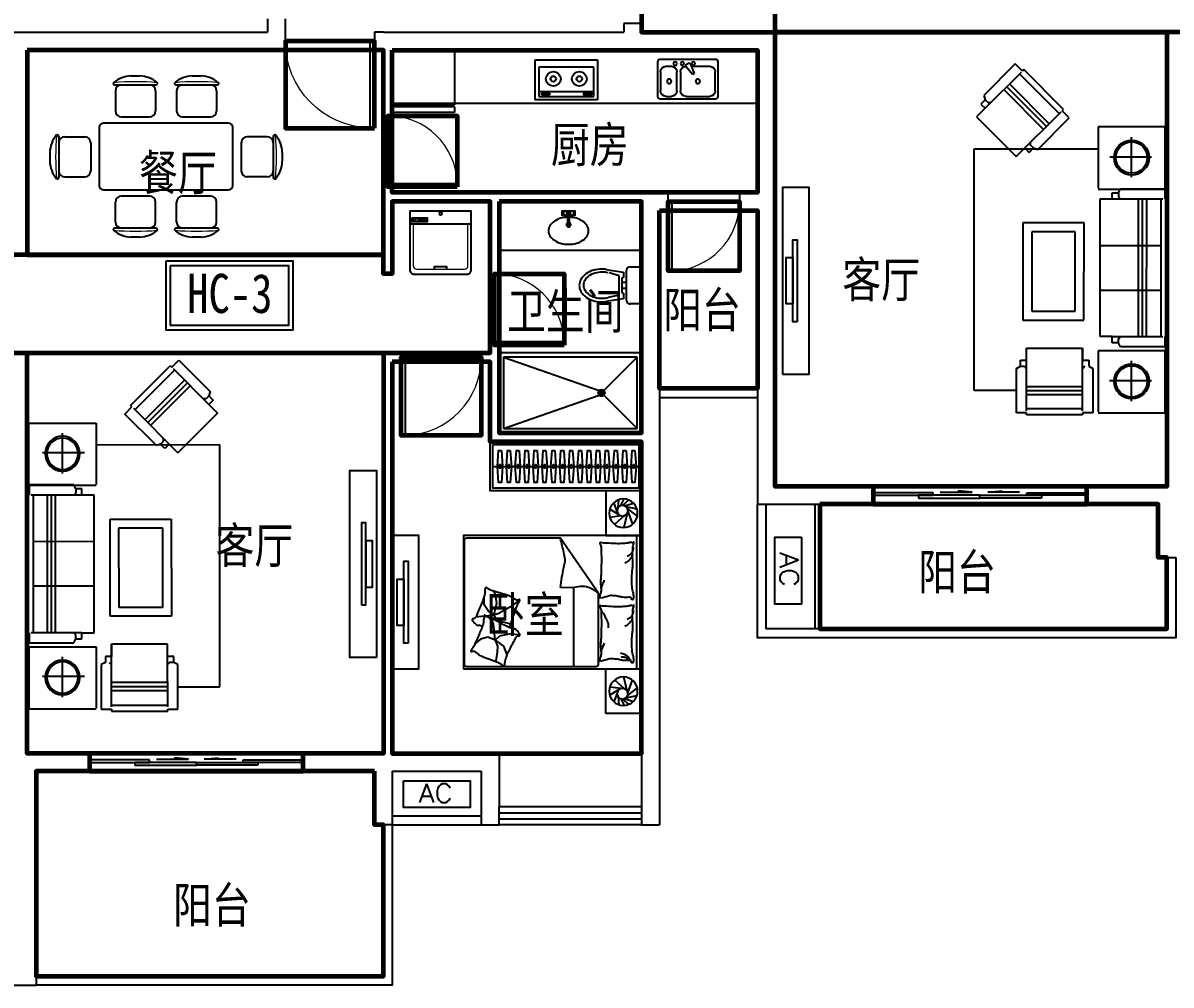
# Model space of a CAD drawing. Extents: x 4718159 to 4750259, y -1162956 to -1143856.
# Drawn here: x 4730712 to 4743605, y -1162956 to -1152151 of the extents above; entities that cross this region are included whole.
import ezdxf

# ---------------------------------------------------------------- set-up
doc = ezdxf.new("R2010")
doc.units = 0
doc.header["$MEASUREMENT"] = 0
doc.layers.get('0').update_dxf_attribs({"linetype": 'CONTINUOUS'})
for name, color, linetype in [('0-栏杆', 165, 'CONTINUOUS'), ('BALCONY', 153, 'CONTINUOUS'), ('BATH', 8, 'CONTINUOUS'), ('F', 8, 'CONTINUOUS'), ('F1', 8, 'CONTINUOUS'), ('FUR', 8, 'CONTINUOUS'), ('K_EQUIPMENT', 89, 'CONTINUOUS'), ('text', 75, 'CONTINUOUS'), ('TOTHER', 145, 'CONTINUOUS'), ('WALL', 2, 'CONTINUOUS'), ('wc', 8, 'CONTINUOUS'), ('WINDOW', 4, 'CONTINUOUS'), ('家具', 8, 'CONTINUOUS')]:
    doc.layers.add(name, color=color, linetype=linetype)
doc.layers.add('area', color=6, linetype='CONTINUOUS', plot=False)
for name, color, linetype, lineweight in [('GT_卧室', 1, 'CONTINUOUS', 60), ('GT_卫生间', 5, 'CONTINUOUS', 60), ('GT_厨房', 4, 'CONTINUOUS', 60), ('GT_客厅', 2, 'CONTINUOUS', 60), ('GT_玄关', 40, 'CONTINUOUS', 60), ('GT_过道', 30, 'CONTINUOUS', 60), ('GT_门', 245, 'CONTINUOUS', 60), ('GT_阳台', 6, 'CONTINUOUS', 60), ('GT_餐厅', 3, 'CONTINUOUS', 60)]:
    doc.layers.add(name, color=color, linetype=linetype, lineweight=lineweight)
doc.layers.get('area').off()
doc.styles.add('DIM_FONT', font='SIMPLEX.shx', dxfattribs={"width": 0.8})
doc.styles.add('HZ', font='txt', dxfattribs={"bigfont": 'hztxt'})
doc.styles.add('黑体', font='simhei.ttf')

# ---------------------------------------------------------------- blocks, each defined once
blk = doc.blocks.new('A$C451C0F04')
at = {"layer": 'F'}
for p, q in [((462, 3942, 0), (108, 3588, 0)), ((542, 3862, 0), (462, 3942, 0)), ((558, 3878, 0), (542, 3862, 0)), ((1004, 3432, 0), (558, 3878, 0)), ((526, 3846, 0), (124, 3444, 0)), ((956, 3384, 0), (510, 3830, 0)), ((333, 3653, 0), (779, 3207, 0)), ((365, 3685, 0), (811, 3239, 0)), ((397, 3717, 0), (843, 3271, 0)), ((124, 3540, 0), (75, 3492, 0)), ((75, 3492, 0), (124, 3444, 0)), ((108, 3588, 0), (124, 3540, 0)), ((124, 3540, 0), (156, 3508, 0)), ((156, 3508, 0), (188, 3508, 0)), ((124, 3444, 0), (27, 3347, 0)), ((972, 3400, 0), (473, 2901, 0)), ((988, 3416, 0), (1004, 3432, 0)), ((1068, 3335, 0), (988, 3416, 0)), ((27, 3347, 0), (473, 2901, 0)), ((714, 2982, 0), (1068, 3335, 0)), ((2145, 3234, 0), (1391, 3234, 0)), ((1391, 3234, 0), (1391, 2546, 0)), ((2145, 2535, 0), (2145, 3234, 0)), ((1768, 2669, 0), (1768, 3121, 0)), ((0, 273, 0), (1, 2989, 0)), ((1, 2989, 0), (1391, 2988, 0)), ((473, 2901, 0), (569, 2998, 0)), ((569, 2998, 0), (618, 2949, 0)), ((618, 2949, 0), (666, 2998, 0)), ((634, 3030, 0), (634, 3062, 0)), ((666, 2998, 0), (634, 3030, 0)), ((666, 2998, 0), (714, 2982, 0)), ((1522, 2900, 0), (1993, 2900, 0)), ((1391, 2535, 0), (2145, 2535, 0)), ((1551, 2494, 0), (1619, 2494, 0)), ((1551, 2426, 0), (1551, 2494, 0)), ((1619, 2494, 0), (1642, 2540, 0)), ((1619, 2494, 0), (1619, 2449, 0)), ((1642, 2540, 0), (2142, 2539, 0)), ((2142, 2539, 0), (2142, 2426, 0)), ((1414, 2426, 0), (1551, 2426, 0)), ((1414, 879, 0), (1414, 2426, 0)), ((1551, 2426, 0), (1642, 2426, 0)), ((1619, 2449, 0), (1642, 2426, 0)), ((1642, 2426, 0), (2120, 2426, 0)), ((1846, 879, 0), (1847, 2426, 0)), ((1892, 879, 0), (1892, 2426, 0)), ((1937, 879, 0), (1938, 2426, 0)), ((2097, 2426, 0), (2097, 879, 0)), ((2142, 2426, 0), (2165, 2426, 0)), ((2165, 2426, 0), (2165, 879, 0)), ((546, 2157, 0), (545, 1064, 0)), ((1234, 2157, 0), (546, 2157, 0)), ((1233, 1064, 0), (1234, 2157, 0)), ((1134, 2057, 0), (646, 2057, 0)), ((646, 2057, 0), (646, 1164, 0)), ((1133, 1164, 0), (1134, 2057, 0)), ((1414, 1903, 0), (2097, 1902, 0)), ((1414, 1402, 0), (2097, 1402, 0)), ((646, 1164, 0), (1133, 1164, 0)), ((545, 1064, 0), (1233, 1064, 0)), ((1551, 879, 0), (1414, 879, 0)), ((1551, 811, 0), (1551, 879, 0)), ((1551, 879, 0), (1642, 879, 0)), ((1619, 811, 0), (1551, 811, 0)), ((1619, 856, 0), (1642, 879, 0)), ((1619, 811, 0), (1619, 856, 0)), ((1642, 765, 0), (1619, 811, 0)), ((1642, 879, 0), (2119, 879, 0)), ((2142, 879, 0), (2142, 765, 0)), ((2165, 879, 0), (2142, 879, 0)), ((588, 751, 0), (1218, 751, 0)), ((588, 614, 0), (588, 751, 0)), ((1218, 751, 0), (1218, 614, 0)), ((1218, 46, 0), (1218, 751, 0)), ((2144, 721, 0), (1391, 721, 0)), ((1391, 721, 0), (1391, 33, 0)), ((2142, 765, 0), (1642, 765, 0)), ((2144, 23, 0), (2144, 721, 0)), ((474, 523, 0), (519, 546, 0)), ((474, 23, 0), (474, 523, 0)), ((519, 614, 0), (588, 614, 0)), ((519, 546, 0), (519, 614, 0)), ((519, 546, 0), (565, 546, 0)), ((565, 546, 0), (588, 523, 0)), ((587, 46, 0), (588, 614, 0)), ((1218, 614, 0), (1286, 614, 0)), ((1243, 546, 0), (1220, 523, 0)), ((1286, 614, 0), (1286, 546, 0)), ((1286, 546, 0), (1332, 523, 0)), ((1332, 523, 0), (1332, 23, 0)), ((1767, 156, 0), (1768, 608, 0)), ((1521, 388, 0), (1992, 388, 0)), ((474, 273, 0), (0, 273, 0)), ((588, 319, 0), (1218, 319, 0)), ((588, 273, 0), (1218, 273, 0)), ((588, 228, 0), (1218, 228, 0)), ((587, 23, 0), (474, 23, 0)), ((587, 0, 0), (587, 23, 0)), ((1218, 0, 0), (587, 0, 0)), ((1218, 68, 0), (587, 68, 0)), ((1218, 23, 0), (1218, 0, 0)), ((1332, 23, 0), (1218, 23, 0)), ((1391, 23, 0), (2144, 23, 0))]:
    blk.add_line(p, q, dxfattribs=at)
for centre, radius in [((1768, 2890, 0), 196), ((1768, 2890, 0), 176), ((1768, 377, 0), 196), ((1768, 377, 0), 176)]:
    blk.add_circle(centre, radius, dxfattribs=at)
blk = doc.blocks.new('dwaddddd')
at = {"layer": 'F'}
for p, q in [((803947, 162672), (804047, 162672)), ((804634, 162672), (804733, 162672)), ((803767, 162572), (804227, 162572)), ((803772, 162504), (803772, 162279)), ((804222, 162504), (804222, 162279)), ((804454, 162572), (804914, 162572)), ((804459, 162504), (804459, 162279)), ((804909, 162504), (804909, 162279)), ((803840, 162212), (804155, 162212)), ((804526, 162212), (804841, 162212)), ((803590, 162093), (803590, 161443)), ((805040, 162143), (803640, 162143)), ((805090, 161443), (805090, 162093)), ((803136, 161993), (803136, 161533)), ((803203, 161988), (803428, 161988)), ((805478, 161988), (805253, 161988)), ((805545, 161993), (805545, 161533)), ((803036, 161813), (803036, 161714)), ((803496, 161921), (803496, 161606)), ((805185, 161921), (805185, 161606)), ((805645, 161813), (805645, 161714)), ((803203, 161538), (803428, 161538)), ((805478, 161538), (805253, 161538)), ((803640, 161393), (805040, 161393)), ((804155, 161323), (803840, 161323)), ((804841, 161323), (804526, 161323)), ((803772, 161031), (803772, 161256)), ((804222, 161031), (804222, 161256)), ((804459, 161031), (804459, 161256)), ((804909, 161031), (804909, 161256)), ((804227, 160963), (803767, 160963)), ((804914, 160963), (804454, 160963)), ((804047, 160863), (803947, 160863)), ((804733, 160863), (804634, 160863))]:
    blk.add_line(p, q, dxfattribs=at)
for centre, radius, start, end in [((803758, 162588), 10, 130.7265, 202.67), ((803767, 162592), 20, 202.67, 270), ((803957, 162356), 316, 91.7651, 130.7265), ((804037, 162356), 316, 49.2735, 88.2349), ((804227, 162592), 20, 270, 337.33), ((804236, 162588), 10, 337.33, 49.2735), ((804445, 162588), 10, 130.7265, 202.67), ((804454, 162592), 20, 202.67, 270), ((804644, 162356), 316, 91.7651, 130.7265), ((804724, 162356), 316, 49.2735, 88.2349), ((804914, 162592), 20, 270, 337.33), ((804923, 162588), 10, 337.33, 49.2735), ((803840, 162504), 67.5, 90, 180), ((804155, 162504), 67.5, 0, 90), ((804526, 162504), 67.5, 90, 180), ((804841, 162504), 67.5, 0, 90), ((803840, 162279), 67.5, 180, 270), ((804155, 162279), 67.5, 270, 0), ((804526, 162279), 67.5, 180, 270), ((804841, 162279), 67.5, 270, 0), ((803640, 162093), 50, 90, 180), ((805040, 162093), 50, 0, 90), ((803351, 161803), 316, 139.2735, 178.2349), ((803120, 162002), 10, 67.33, 139.2735), ((803116, 161993), 20, 360, 67.33), ((803203, 161921), 67.5, 90, 180), ((803428, 161921), 67.5, 360, 90), ((805253, 161921), 67.5, 90, 180), ((805478, 161921), 67.5, 0, 90), ((805565, 161993), 20, 112.67, 180), ((805561, 162002), 10, 40.7265, 112.67), ((805330, 161803), 316, 1.7651, 40.7265), ((803351, 161723), 316, 181.7651, 220.7265), ((805330, 161723), 316, 319.2735, 358.2349), ((803203, 161606), 67.5, 180, 270), ((803428, 161606), 67.5, 270, 360), ((805253, 161606), 67.5, 180, 270), ((805478, 161606), 67.5, 270, 0), ((803120, 161524), 10, 220.7265, 292.67), ((803116, 161533), 20, 292.67, 360), ((803640, 161443), 50, 180, 270), ((805040, 161443), 50, 270, 0), ((805565, 161533), 20, 180, 247.33), ((805561, 161524), 10, 247.33, 319.2735), ((803840, 161256), 67.5, 90, 180), ((804155, 161256), 67.5, 0, 90), ((804526, 161256), 67.5, 90, 180), ((804841, 161256), 67.5, 0, 90), ((803758, 160947), 10, 157.33, 229.2735), ((803767, 160943), 20, 90, 157.33), ((803957, 161179), 316, 229.2735, 268.2349), ((803840, 161031), 67.5, 180, 270), ((804037, 161179), 316, 271.7651, 310.7265), ((804155, 161031), 67.5, 270, 0), ((804227, 160943), 20, 22.67, 90), ((804236, 160947), 10, 310.7265, 22.67), ((804454, 160943), 20, 90, 157.33), ((804445, 160947), 10, 157.33, 229.2735), ((804644, 161179), 316, 229.2735, 268.2349), ((804526, 161031), 67.5, 180, 270), ((804724, 161179), 316, 271.7651, 310.7265), ((804841, 161031), 67.5, 270, 0), ((804914, 160943), 20, 22.67, 90), ((804923, 160947), 10, 310.7265, 22.67)]:
    blk.add_arc(centre, radius, start, end, dxfattribs=at)
at = {"layer": 'F', "lineweight": 13}
for centre, start, end in [((803997, 159894), 84.8023, 95.1977), ((804684, 159894), 84.8023, 95.1977), ((805814, 161763), 174.8023, 185.1977), ((802867, 161763), 354.8023, 5.1977), ((803997, 163641), 264.8023, 275.1977), ((804684, 163641), 264.8023, 275.1977)]:
    blk.add_arc(centre, 2713, start, end, dxfattribs=at)
blk = doc.blocks.new('A$C179D235A')
at = {"layer": 'BATH'}
for p, q in [((0, 0), (0, 450)), ((0, 450), (700, 450)), ((700, 450), (700, 0)), ((40, 370), (40, 40)), ((660, 370), (40, 370)), ((660, 40), (660, 370)), ((40, 96), (660, 96)), ((40, 40), (660, 40)), ((71, 73), (71, 62)), ((146, 64), (82, 64)), ((82, 64), (82, 47)), ((82, 47), (146, 47)), ((146, 47), (146, 64)), ((163, 72), (163, 62)), ((544, 73), (544, 62)), ((555, 64), (555, 47)), ((619, 64), (555, 64)), ((555, 47), (619, 47)), ((619, 47), (619, 64)), ((636, 72), (636, 62)), ((700, 0), (0, 0))]:
    blk.add_line(p, q, dxfattribs=at)
for centre, radius in [((204, 237), 82.5), ((204, 237), 31.6), ((496, 237), 82.5), ((496, 237), 31.6)]:
    blk.add_circle(centre, radius, dxfattribs=at)
for centre, radius, start, end in [((75, 72), 4.03, 121.9106, 180), ((75, 72), 4.03, 180, 197.9454), ((75, 62), 4.03, 121.9106, 180), ((75, 62), 4.03, 180, 238.0894), ((95, 41), 41.3, 104.4631, 121.9106), ((95, 30), 41.3, 104.4631, 121.9106), ((95, 93), 41.3, 238.0894, 251.0845), ((108, -11), 94.4, 96.0983, 104.4631), ((108, -21), 94.4, 96.0983, 104.4631), ((117, -93), 177, 90, 96.0983), ((117, -104), 177, 90, 96.0983), ((117, -93), 177, 83.9017, 90), ((117, -104), 177, 83.9017, 90), ((126, -11), 94.4, 75.5369, 83.9017), ((126, -21), 94.4, 75.5369, 83.9017), ((126, 145), 94.4, 282.4611, 284.4631), ((139, 41), 41.3, 58.0894, 75.5369), ((139, 30), 41.3, 58.0894, 75.5369), ((139, 93), 41.3, 284.4631, 301.9106), ((159, 72), 4.03, 0, 58.0894), ((159, 62), 4.03, 360, 58.0894), ((159, 62), 4.03, 301.9106, 360), ((548, 72), 4.03, 121.9106, 180), ((548, 72), 4.03, 180, 197.9454), ((548, 62), 4.03, 121.9106, 180), ((548, 62), 4.03, 180, 238.0894), ((568, 41), 41.3, 104.4631, 121.9106), ((568, 30), 41.3, 104.4631, 121.9106), ((568, 93), 41.3, 238.0894, 251.0845), ((581, -11), 94.4, 96.0983, 104.4631), ((581, -21), 94.4, 96.0983, 104.4631), ((590, -93), 177, 90, 96.0983), ((590, -104), 177, 90, 96.0983), ((590, -93), 177, 83.9017, 90), ((590, -104), 177, 83.9017, 90), ((599, -11), 94.4, 75.5369, 83.9017), ((599, -21), 94.4, 75.5369, 83.9017), ((599, 145), 94.4, 282.4611, 284.4631), ((612, 41), 41.3, 58.0894, 75.5369), ((612, 30), 41.3, 58.0894, 75.5369), ((612, 93), 41.3, 284.4631, 301.9106), ((632, 72), 4.03, 0, 58.0894), ((632, 62), 4.03, 0, 58.0894), ((632, 62), 4.03, 301.9106, 360)]:
    blk.add_arc(centre, radius, start, end, dxfattribs=at)
blk = doc.blocks.new('A$C20217E62')
at = {"layer": 'F1'}
for p, q in [((0, 419), (0, 31)), ((644, 450), (31, 450)), ((306, 391), (267, 287)), ((335, 402), (350, 393)), ((675, 31), (675, 419)), ((31, 92), (31, 307)), ((92, 368), (298, 368)), ((267, 287), (285, 277)), ((285, 277), (355, 363)), ((419, 307), (419, 92)), ((460, 92), (460, 307)), ((522, 368), (583, 368)), ((644, 307), (644, 92)), ((31, 0), (644, 0)), ((358, 31), (92, 31)), ((583, 31), (522, 31))]:
    blk.add_line(p, q, dxfattribs=at)
for centre, radius in [((276, 399), 20.5), ((399, 399), 20.5), ((481, 399), 20.5), ((225, 199), 25.6), ((547, 199), 25.6)]:
    blk.add_circle(centre, radius, dxfattribs=at)
for centre, radius, start, end in [((31, 419), 30.7, 90, 180), ((325, 384), 20.5, 60, 159.4623), ((340, 376), 20.5, 320.5377, 60), ((644, 419), 30.7, 360, 90), ((92, 307), 61.4, 90, 180), ((358, 307), 61.4, 360, 90), ((522, 307), 61.4, 90, 180), ((583, 307), 61.4, 360, 90), ((31, 31), 30.7, 180, 270), ((92, 92), 61.4, 180, 270), ((358, 92), 61.4, 270, 360), ((522, 92), 61.4, 180, 270), ((583, 92), 61.4, 270, 360), ((644, 31), 30.7, 270, 360)]:
    blk.add_arc(centre, radius, start, end, dxfattribs=at)
blk = doc.blocks.new('_E10NWL')
for p, q in [((-275, 0), (275, 0)), ((-275, -482), (-275, 0)), ((275, 0), (275, -482)), ((275, -482), (-275, -482)), ((-275, -550), (-275, -499)), ((275, -499), (-275, -499)), ((-257, -482), (-257, -499)), ((257, -482), (257, -499)), ((275, -499), (275, -550)), ((275, -550), (-275, -550))]:
    blk.add_line(p, q)
at = {"style": 'DIM_FONT', "width": 0.8, "flags": 9}
for tag in ['XSIZE', 'YSIZE']:
    blk.add_attdef(tag, (0, 0), '', height=0.5, dxfattribs=at)
blk = doc.blocks.new('66666')
at = {"layer": 'FUR'}
for p, q in [((-313037, -721735), (-313037, -721235)), ((-313037, -721235), (-312637, -721235)), ((-312824, -721398), (-312892, -721337)), ((-312805, -721400), (-312840, -721326)), ((-312773, -721423), (-312783, -721334)), ((-312637, -721235), (-312637, -721735)), ((-312875, -721433), (-312989, -721521)), ((-312859, -721411), (-312985, -721436)), ((-312845, -721403), (-312945, -721372)), ((-312881, -721465), (-312935, -721609)), ((-312779, -721500), (-312679, -721441)), ((-312762, -721465), (-312727, -721366)), ((-312874, -721488), (-312838, -721646)), ((-312847, -721512), (-312734, -721612)), ((-312807, -721516), (-312680, -721533)), ((-312637, -721735), (-313037, -721735)), ((-312985, -723235), (-312985, -721735)), ((-312548, -722382), (-312121, -721764)), ((-311069, -721764), (-312121, -721764)), ((-311049, -723190), (-311049, -721784)), ((-312548, -722382), (-312548, -723190)), ((-312276, -723190), (-312276, -722320)), ((-311397, -722399), (-311377, -722363)), ((-311669, -722458), (-311565, -722537)), ((-311410, -722501), (-311397, -722399)), ((-311379, -722630), (-311410, -722501)), ((-311316, -722581), (-311268, -722515)), ((-311268, -722515), (-311268, -722422)), ((-311565, -722537), (-311434, -722612)), ((-311434, -722612), (-311379, -722630)), ((-311379, -722630), (-311420, -722687)), ((-311379, -722630), (-311316, -722581)), ((-311379, -722630), (-311285, -722642)), ((-311270, -722644), (-311175, -722655)), ((-311478, -722707), (-311567, -722727)), ((-311420, -722687), (-311478, -722707)), ((-311392, -722911), (-311373, -722725)), ((-311373, -722725), (-311337, -722676)), ((-311337, -722676), (-311328, -722663)), ((-311669, -722854), (-311566, -722841)), ((-311566, -722841), (-311443, -722866)), ((-311443, -722866), (-311392, -722911)), ((-311392, -722911), (-311309, -722880)), ((-311309, -722880), (-311227, -722901)), ((-311227, -722901), (-311164, -722954)), ((-311485, -722980), (-311523, -723075)), ((-311392, -722911), (-311485, -722980)), ((-311392, -722911), (-311419, -722978)), ((-311419, -722978), (-311416, -723047)), ((-311523, -723075), (-311519, -723099)), ((-311416, -723047), (-311399, -723145)), ((-311399, -723145), (-311392, -723148)), ((-312638, -723235), (-313037, -723235)), ((-312637, -723235), (-313037, -723235)), ((-313037, -723235), (-313037, -723735)), ((-312637, -723735), (-312637, -723235)), ((-312528, -723210), (-311069, -723210)), ((-312881, -723505), (-312935, -723362)), ((-312874, -723483), (-312838, -723325)), ((-312847, -723459), (-312734, -723359)), ((-312875, -723537), (-312989, -723450)), ((-312859, -723560), (-312985, -723535)), ((-312807, -723455), (-312680, -723438)), ((-312773, -723548), (-312783, -723637)), ((-312779, -723471), (-312679, -723530)), ((-312762, -723506), (-312727, -723605)), ((-312845, -723568), (-312945, -723599)), ((-312824, -723573), (-312892, -723634)), ((-312805, -723570), (-312840, -723645)), ((-313037, -723735), (-312637, -723735))]:
    blk.add_line(p, q, dxfattribs=at)
blk.add_lwpolyline([(-311037, -723235), (-313037, -723235), (-313037, -721735), (-311037, -721735)], close=True, dxfattribs=at)
for points in [[(-312910, -722425, -0.263368), (-312929, -722453, -0.494818), (-312948, -722444, -0.049225), (-312949, -722426, -0.036831), (-312948, -722403, -0.031893), (-312940, -722365, 0.035782), (-312933, -722331, 0.032941), (-312927, -722241, 0.026564), (-312933, -722130, 0.017905), (-312938, -722092, -0.033397), (-312940, -722072, -0.03204), (-312939, -722035, 0.018442), (-312936, -721971, 0.010837), (-312937, -721906, 0.014624), (-312940, -721858, 0.111249), (-312947, -721836, -0.153708), (-312951, -721819, -0.076444), (-312950, -721811, -0.215512), (-312948, -721809, -0.585858), (-312945, -721812, 0.363489), (-312942, -721817, 0.191716), (-312931, -721817, -0.129675), (-312914, -721815, -0.01735), (-312897, -721818, 0.019326), (-312882, -721821, 0.018818), (-312814, -721827, 0.021828), (-312754, -721828, 0.006204), (-312721, -721827, 0.001963), (-312614, -721821, 0.028341), (-312578, -721816, -0.117014), (-312569, -721817, -0.36606), (-312568, -721818, -0.03973), (-312570, -721832, -0.048309), (-312576, -721846, 0.062981), (-312580, -721856, 0.04058), (-312583, -721880, 0.014345), (-312585, -721946, 0.005484), (-312585, -722072, 0.007153), (-312582, -722168, 0.008762), (-312579, -722211, -0.008153), (-312576, -722256, -0.06251), (-312581, -722313, 0.078669), (-312583, -722359, 0.047825), (-312578, -722381, -0.034494), (-312570, -722412, -0.023571), (-312567, -722437, -0.510228), (-312569, -722438), (-312599, -722431), (-312681, -722410, 0.073041), (-312701, -722408, 0.023305), (-312762, -722414, 0.018299), (-312785, -722418, -0.01097), (-312823, -722425, -0.042281), (-312857, -722428, -0.027201), (-312910, -722425)], [(-312942, -721869, 0.088153), (-312938, -721904, 0.088153), (-312923, -721935, 0.077547), (-312902, -721957, 0.077547), (-312874, -721971)], [(-312125, -722321, 0.007867), (-312143, -722204, 0.009508), (-312161, -722107, 0.006616), (-312175, -722042, -0.023828), (-312179, -722024, -0.080713), (-312178, -722005, -0.009591), (-312146, -721853, -0.013133), (-312138, -721819, -0.007859), (-312121, -721764)], [(-312936, -721951, 0.027842), (-312926, -721975, 0.048685), (-312918, -721988, 0.023666), (-312893, -722016, 0.031223), (-312873, -722035, 0.046801), (-312865, -722040, 0.023191), (-312848, -722048)], [(-312583, -722335, 0.009729), (-312592, -722308, 0.009729), (-312602, -722281, 0.007971), (-312611, -722259, 0.007971), (-312621, -722237)], [(-312548, -722382, -0.085272), (-312438, -722319, -0.124044), (-312351, -722309), (-312255, -722323), (-312125, -722321)], [(-311556, -722772, 0.025626), (-311559, -722760, 0.0108), (-311601, -722631, 0.00456), (-311632, -722543, 0.01125), (-311646, -722508, 0.069394), (-311657, -722489, -0.079756), (-311666, -722473, -0.106399), (-311669, -722458, -0.328642), (-311665, -722454, -0.299547), (-311659, -722456, 0.189917), (-311650, -722462, 0.033518), (-311640, -722463, 0.075627), (-311635, -722462, 0.053489), (-311627, -722459, 0.017838), (-311605, -722447, 0.038394), (-311581, -722430, -0.059529), (-311565, -722420, -0.035943), (-311539, -722409, -0.011245), (-311452, -722384, -0.006203), (-311413, -722373, 0.010783), (-311390, -722367, 0.019485), (-311377, -722363, 0.005062), (-311326, -722343, 0.101392), (-311301, -722326, -0.223768), (-311288, -722321, -0.25558), (-311283, -722325, -0.081563), (-311278, -722340, -0.071805), (-311278, -722357, 0.069985), (-311278, -722375, 0.03546), (-311265, -722434, 0.029432), (-311240, -722503, 0.001554), (-311226, -722537, -0.00152), (-311211, -722571, -0.004735), (-311196, -722606, 0.00382), (-311178, -722650, 0.296001), (-311146, -722672, -0.649774), (-311137, -722693, -0.02319), (-311142, -722698, 0.0288), (-311145, -722701, 0.005727), (-311151, -722708, -0.004358), (-311159, -722717, -0.027528), (-311176, -722734, -0.046214), (-311187, -722742, -0.194121), (-311204, -722745, 0.133719), (-311228, -722746, 0.005779), (-311250, -722754, 0.008882)], [(-312910, -723134, -0.263368), (-312929, -723162, -0.494818), (-312948, -723153, -0.049225), (-312949, -723136, -0.036831), (-312948, -723112, -0.031893), (-312940, -723074, 0.035782), (-312933, -723040, 0.032941), (-312927, -722950, 0.026564), (-312933, -722839, 0.017905), (-312938, -722802, -0.033397), (-312940, -722781, -0.03204), (-312939, -722744, 0.018442), (-312936, -722680, 0.010837), (-312937, -722615, 0.014624), (-312940, -722567, 0.111249), (-312947, -722545, -0.153708), (-312951, -722528, -0.076444), (-312950, -722520, -0.215512), (-312948, -722519, -0.585858), (-312945, -722521, 0.363489), (-312942, -722526, 0.191716), (-312931, -722526, -0.129675), (-312914, -722524, -0.01735), (-312897, -722527, 0.019326), (-312882, -722530, 0.018818), (-312814, -722536, 0.021828), (-312754, -722537, 0.006204), (-312721, -722536, 0.001963), (-312614, -722530, 0.028341), (-312578, -722526, -0.117014), (-312569, -722526, -0.36606), (-312568, -722527, -0.03973), (-312570, -722541, -0.048309), (-312576, -722555, 0.062981), (-312580, -722565, 0.04058), (-312583, -722589, 0.014345), (-312585, -722656, 0.005484), (-312585, -722781, 0.007153), (-312582, -722877, 0.008762), (-312579, -722920, -0.008153), (-312576, -722965, -0.06251), (-312581, -723023, 0.078669), (-312583, -723068, 0.047825), (-312578, -723091, -0.034494), (-312570, -723121, -0.023571), (-312567, -723147, -0.510228), (-312569, -723148), (-312599, -723140), (-312681, -723119, 0.073041), (-312701, -723118, 0.023305), (-312762, -723123, 0.018299), (-312785, -723127, -0.01097), (-312823, -723135, -0.042281), (-312857, -723138, -0.027201), (-312910, -723135)], [(-312942, -722579, 0.088153), (-312938, -722613, 0.088153), (-312923, -722644, 0.077547), (-312902, -722666, 0.077547), (-312874, -722680)], [(-312582, -722575, 0.016108), (-312608, -722614, 0.024599), (-312623, -722641, 0.009477), (-312646, -722690, 0.015937), (-312659, -722719, 0.072521), (-312662, -722736, 0.033339), (-312662, -722772)], [(-312936, -722661, 0.027842), (-312926, -722684, 0.048685), (-312918, -722697, 0.023666), (-312893, -722725, 0.031223), (-312873, -722744, 0.046801), (-312865, -722749, 0.023191), (-312848, -722757)], [(-312583, -723044, 0.009729), (-312592, -723017, 0.009729), (-312602, -722990, 0.007971), (-312611, -722968, 0.007971), (-312621, -722947)], [(-312910, -723135, -0.077379), (-312885, -723100, -0.077379), (-312850, -723074, -0.047525), (-312825, -723064, -0.047525), (-312799, -723059)], [(-312894, -723136, -0.05369), (-312881, -723122, -0.070312), (-312869, -723114, -0.015448), (-312860, -723110, -0.013244), (-312850, -723106, -0.082127), (-312832, -723103, -0.064164), (-312809, -723106)]]:
    blk.add_lwpolyline(points, format="xyb", dxfattribs=at)
blk.add_lwpolyline([(-311454, -723177, 0.101392), (-311478, -723196, -0.223768), (-311491, -723202, -0.25558), (-311496, -723199, -0.081563), (-311502, -723184, -0.071805), (-311503, -723167, 0.069985), (-311505, -723149, 0.03546), (-311522, -723091, 0.029432), (-311552, -723024, 0.001554), (-311569, -722992, -0.00152), (-311586, -722959, -0.004735), (-311604, -722925, 0.00382), (-311625, -722883, 0.296001), (-311659, -722863, -0.649774), (-311669, -722843, -0.02319), (-311665, -722838, 0.0288), (-311662, -722834, 0.005727), (-311657, -722827, -0.004358), (-311650, -722818, -0.027528), (-311634, -722799, -0.046214), (-311623, -722790, -0.194121), (-311607, -722786, 0.133719), (-311583, -722783, 0.011505), (-311541, -722764, 0.008882), (-311487, -722738, 0.012426), (-311419, -722701, -0.033612), (-311393, -722688), (-311336, -722665), (-311293, -722647, 0.224341), (-311280, -722633, -0.722772), (-311271, -722633, -0.103513), (-311270, -722636, 0.053465), (-311270, -722644, 0.030109), (-311265, -722667, -0.031436), (-311261, -722689, -0.05324), (-311261, -722704, 0.05518), (-311260, -722719, 0.056271), (-311254, -722744, 0.0108), (-311202, -722870, 0.00456), (-311164, -722954, 0.01125), (-311148, -722988, 0.069394), (-311135, -723006, -0.079756), (-311125, -723022, -0.106399), (-311121, -723037, -0.328642), (-311125, -723041, -0.299547), (-311131, -723039, 0.189917), (-311140, -723034, 0.033518), (-311151, -723034, 0.075627), (-311155, -723035, 0.053489), (-311163, -723038, 0.017838), (-311184, -723052, 0.038394), (-311207, -723071, -0.059529), (-311222, -723083, -0.035943), (-311247, -723095, -0.011245), (-311331, -723127, -0.006203), (-311370, -723141, 0.010783), (-311392, -723148, 0.019485), (-311405, -723154, 0.005062)], format="xyb", close=True, dxfattribs=at)
for centre, radius in [((-312833, -721486), 160), ((-312822, -721458), 60), ((-312833, -723485), 160), ((-312822, -723513), 60)]:
    blk.add_circle(centre, radius, dxfattribs=at)
for centre, start, end in [((-311069, -721784), 0, 90), ((-312528, -723190), 180, 270), ((-312296, -723190), 270, 0), ((-311069, -723190), 270, 0)]:
    blk.add_arc(centre, 20, start, end, dxfattribs=at)
at = {"layer": 'FUR', "oblique": -180, "text_generation_flag": 4, "width": 0.8, "flags": 9}
for tag, p in [('XSIZE', (-312833, -721486)), ('YSIZE', (-312833, -721486)), ('XSIZE', (-312833, -723485)), ('YSIZE', (-312833, -723485))]:
    blk.add_attdef(tag, p, '', height=0.5, rotation=180, dxfattribs=at)
blk = doc.blocks.new('A$C79890BC7')
at = {"color": 252}
for points in [[(2140, 718159), (2091, 718159), (2091, 719080), (2140, 719080)], [(2091, 718359), (2018, 718359), (2018, 718880), (2091, 718880)]]:
    blk.add_lwpolyline(points, close=True, dxfattribs=at)
blk = doc.blocks.new('*U27')
blk.add_line((-970, -275), (670, -275))
for points in [[(-1000, 0), (700, 0), (700, -550), (-1000, -550)], [(-970, -30), (670, -30), (670, -520), (-970, -520)]]:
    blk.add_lwpolyline(points, close=True)
at = {"elevation": 0}
for points in [[(-874, -95), (-862, -275), (-874, -455), (-906, -455), (-918, -275), (-906, -95)], [(-774, -95), (-762, -275), (-774, -455), (-806, -455), (-818, -275), (-806, -95)], [(-674, -95), (-662, -275), (-674, -455), (-706, -455), (-718, -275), (-706, -95)], [(-574, -95), (-562, -275), (-574, -455), (-606, -455), (-618, -275), (-606, -95)], [(-474, -95), (-462, -275), (-474, -455), (-506, -455), (-518, -275), (-506, -95)], [(-374, -95), (-362, -275), (-374, -455), (-406, -455), (-418, -275), (-406, -95)], [(-274, -95), (-262, -275), (-274, -455), (-306, -455), (-318, -275), (-306, -95)], [(-174, -95), (-162, -275), (-174, -455), (-206, -455), (-218, -275), (-206, -95)], [(-74, -95), (-62, -275), (-74, -455), (-106, -455), (-118, -275), (-106, -95)], [(26, -95), (38, -275), (26, -455), (-6, -455), (-18, -275), (-6, -95)], [(126, -95), (138, -275), (126, -455), (94, -455), (82, -275), (94, -95)], [(226, -95), (238, -275), (226, -455), (194, -455), (182, -275), (194, -95)], [(326, -95), (338, -275), (326, -455), (294, -455), (282, -275), (294, -95)], [(426, -95), (438, -275), (426, -455), (394, -455), (382, -275), (394, -95)], [(526, -95), (538, -275), (526, -455), (494, -455), (482, -275), (494, -95)], [(626, -95), (638, -275), (626, -455), (594, -455), (582, -275), (594, -95)]]:
    blk.add_lwpolyline(points, close=True, dxfattribs=at)
at = {"ltscale": 15, "elevation": 0}
for points in [[(-894, -255), (-886, -255), (-886, -295), (-894, -295)], [(-794, -255), (-786, -255), (-786, -295), (-794, -295)], [(-694, -255), (-686, -255), (-686, -295), (-694, -295)], [(-594, -255), (-586, -255), (-586, -295), (-594, -295)], [(-494, -255), (-486, -255), (-486, -295), (-494, -295)], [(-394, -255), (-386, -255), (-386, -295), (-394, -295)], [(-294, -255), (-286, -255), (-286, -295), (-294, -295)], [(-194, -255), (-186, -255), (-186, -295), (-194, -295)], [(-94, -255), (-86, -255), (-86, -295), (-94, -295)], [(6, -255), (14, -255), (14, -295), (6, -295)], [(106, -255), (114, -255), (114, -295), (106, -295)], [(206, -255), (214, -255), (214, -295), (206, -295)], [(306, -255), (314, -255), (314, -295), (306, -295)], [(406, -255), (414, -255), (414, -295), (406, -295)], [(506, -255), (514, -255), (514, -295), (506, -295)], [(606, -255), (614, -255), (614, -295), (606, -295)]]:
    blk.add_lwpolyline(points, close=True, dxfattribs=at)
blk = doc.blocks.new('A$C0A1D271E')
at = {"layer": '家具', "color": 252}
for p, q in [((56, 202), (27, 398)), ((389, 400), (359, 202)), ((100, 250), (71, 377)), ((316, 250), (348, 364)), ((40, 168), (378, 168)), ((123, 202), (56, 202)), ((100, 250), (316, 250)), ((128, 220), (123, 202)), ((290, 220), (128, 220)), ((175, 168), (175, 220)), ((242, 168), (242, 220)), ((297, 202), (290, 220)), ((359, 202), (297, 202)), ((0, 0), (0, 128)), ((418, 0), (0, 0)), ((418, 128), (418, 0))]:
    blk.add_line(p, q, dxfattribs=at)
for centre, radius, start, end in [((241, 507), 201, 119.5446, 143.8717), ((208, 565), 135, 89.7075, 119.5446), ((211, 547), 105, 90, 120.5452), ((208, 565), 135, 59.8705, 89.7075), ((211, 547), 105, 59.4548, 90), ((175, 508), 201, 35.5434, 59.8705), ((375, 444), 352, 163.0538, 179.7075), ((293, 469), 266, 143.8717, 163.0538), ((362, 443), 298, 163.7883, 180), ((287, 464), 221, 144.9339, 163.7883), ((241, 497), 164, 120.5452, 144.9339), ((181, 497), 164, 35.0661, 59.4548), ((134, 464), 221, 16.2117, 35.0661), ((123, 470), 266, 16.3613, 35.5434), ((60, 443), 298, 0, 16.2117), ((40, 446), 352, 359.7075, 16.3613), ((375, 444), 352, 179.7075, 187.4876), ((362, 443), 298, 180, 192.7964), ((60, 443), 298, 347.2036, 0), ((40, 446), 352, 352.2311, 359.7075), ((40, 128), 40, 90, 180), ((378, 128), 40, 0, 90)]:
    blk.add_arc(centre, radius, start, end, dxfattribs=at)
blk = doc.blocks.new('A$C6BB233E2')
at = {"layer": 'TOTHER', "color": 252}
blk.add_lwpolyline([(237, 304, -0.059092), (314, 292, -0.080492), (384, 259, -0.107066), (434, 207, -0.138385), (450, 152, -0.138385), (434, 97, -0.107066), (384, 45, -0.080492), (314, 12, -0.068315), (225, 0, -0.068315), (136, 12, -0.080492), (66, 45, -0.107066), (15, 97, -0.138385), (0, 152, -0.138385), (15, 207, -0.107066), (66, 259, -0.080492), (136, 292, -0.059092), (213, 304, -0.059092)], format="xyb", dxfattribs=at)
blk.add_lwpolyline([(237, 323), (295, 323), (295, 378), (154, 378), (154, 323), (213, 323)], dxfattribs=at)
blk.add_lwpolyline([(237, 356), (237, 265, -0.075451), (236, 259, -0.085787), (234, 254, -0.106069), (229, 250, -0.126813), (225, 249, -0.126813), (220, 250, -0.106069), (216, 254, -0.085787), (214, 259, -0.075451), (213, 265), (213, 356, -0.075451), (214, 363, -0.085787), (216, 368, -0.106069), (220, 371, -0.126813), (225, 373, -0.126813), (229, 371, -0.106069), (234, 368, -0.085787), (236, 363, -0.075451)], format="xyb", close=True, dxfattribs=at)
for centre, radius in [((187, 351), 21.7), ((263, 351), 21.7), ((225, 220), 23.7), ((225, 220), 16)]:
    blk.add_circle(centre, radius, dxfattribs=at)
blk = doc.blocks.new('$plan$00001623')
at = {"layer": 'FUR', "linetype": 'Continuous'}
blk.add_line((-341, -145), (342, -145), dxfattribs=at)
at = {"layer": 'FUR'}
blk.add_lwpolyline([(295, -706), (-295, -706, -0.414214), (-345, -656), (-345, 0), (345, 0), (345, -656, -0.414214)], format="xyb", close=True, dxfattribs=at)
for points in [[(323, -72), (152, -72), (152, -120), (323, -120)], [(163, -86), (177, -86), (177, -99), (163, -99)], [(189, -86), (202, -86), (202, -99), (189, -99)], [(213, -86), (227, -86), (227, -99), (213, -99)], [(239, -86), (253, -86), (253, -99), (239, -99)], [(281, -110), (309, -110), (309, -80), (281, -80)]]:
    blk.add_lwpolyline(points, close=True, dxfattribs=at)
at = {"layer": 'FUR', "lineweight": 13}
blk.add_lwpolyline([(307, -145), (307, -611, -0.414214), (267, -651), (-267, -651, -0.414214), (-307, -611), (-307, -145)], format="xyb", dxfattribs=at)
at = {"layer": 'FUR'}
blk.add_lwpolyline([(-71, -651), (-71, -623), (0, -623), (71, -623), (71, -651)], dxfattribs=at)
blk.add_circle((0, -25), 16, dxfattribs=at)
blk = doc.blocks.new('KTJ')
blk.add_lwpolyline([(-274, 148), (476, 148), (476, -152), (-274, -152)], close=True)
at = {"style": 'HZ', "width": 1.1}
blk.add_text('AC', height=210, dxfattribs=at).set_placement((-104, -95))
blk = doc.blocks.new('$DorLib2D$00000138')
at = {"color": 0, "linetype": 'Continuous'}
for p, q in [((-0.2875, 0), (-0.2875, 0.1538)), ((-0.2875, 0.1538), (0, 0.1538)), ((0, 0.1538), (0, 0)), ((0.2875, 0.1538), (0, 0.1538)), ((0.2875, 0), (0.2875, 0.1538)), ((-0.5, -0.1399), (-0.5, 0)), ((-0.5, 0), (-0.2187, 0)), ((0, 0), (-0.2875, 0)), ((-0.2187, 0), (-0.2187, -0.1399)), ((0, 0), (0.2875, 0)), ((0.2187, 0), (0.2187, -0.1399)), ((0.5, 0), (0.2187, 0)), ((0.5, 0), (0.5, -0.1946)), ((0.5, -0.1399), (0.5, 0)), ((-0.2187, -0.1399), (-0.5, -0.1399)), ((0.2187, -0.1399), (0.5, -0.1399)), ((-0.1857, -0.186), (-0.037, -0.186)), ((-0.037, -0.186), (-0.1019, -0.2583)), ((-0.1019, -0.2583), (-0.1019, -0.186)), ((0.1857, -0.186), (0.037, -0.186)), ((0.037, -0.186), (0.1019, -0.2583)), ((0.1019, -0.2583), (0.1019, -0.186))]:
    blk.add_line(p, q, dxfattribs=at)
blk = doc.blocks.new('$DorLib2D$00000001')
for p, q in [((0.45, 0.975), (0.5, 0.975)), ((0.45, 0), (0.45, 0.975)), ((0.5, 0), (0.5, 0.975)), ((0.5, 0), (0.45, 0))]:
    blk.add_line(p, q)
at = {"lineweight": 13}
blk.add_arc((0.475, 0), 0.975, 91.4693, 180, dxfattribs=at)
blk = doc.blocks.new('$WINLIB2D$00000001')
for p, q in [((-0.5, 0.5), (0.5, 0.5)), ((-0.5, 0.5), (-0.5, -0.5)), ((0.5, -0.5), (0.5, 0.5)), ((0.5, 0.1667), (-0.5, 0.1667)), ((0.5, -0.1667), (-0.5, -0.1667)), ((-0.5, -0.5), (0.5, -0.5))]:
    blk.add_line(p, q)

msp = doc.modelspace()

# ---------------------------------------------------------------- linework, layer by layer
at = {"color": 252}
for points in [[(4739240, -1156097), (4739540, -1156097), (4739540, -1153997), (4739240, -1153997)], [(4734681, -1159276), (4734381, -1159276), (4734381, -1157176), (4734681, -1157176)], [(4734859, -1159406), (4735159, -1159406), (4735159, -1157906), (4734859, -1157906)]]:
    msp.add_lwpolyline(points, close=True, dxfattribs=at)
at = {"layer": '0-栏杆'}
for p, q in [((4737859, -1156256), (4738959, -1156256)), ((4737859, -1156356), (4738959, -1156356)), ((4739609, -1158956), (4739609, -1157556)), ((4739659, -1158956), (4739659, -1157556))]:
    msp.add_line(p, q, dxfattribs=at)
for points in [[(4743659, -1158156), (4743659, -1159056), (4738959, -1159056), (4738959, -1157556)], [(4743559, -1158156), (4743559, -1158956), (4739059, -1158956), (4739059, -1157556)], [(4734759, -1161156), (4734759, -1162856), (4730859, -1162856)], [(4734859, -1161156), (4734859, -1162956), (4730859, -1162956)]]:
    msp.add_lwpolyline(points, dxfattribs=at)
at = {"layer": 'BALCONY'}
for p, q in [((4734859, -1161056), (4735859, -1161056)), ((4734859, -1161156), (4735859, -1161156))]:
    msp.add_line(p, q, dxfattribs=at)
at = {"layer": 'BATH'}
for p, q in [((4736059, -1155856, 0), (4736059, -1156756)), ((4737659, -1155856, 0), (4736059, -1155856, 0)), ((4737609, -1155906, 0), (4736109, -1155906, 0)), ((4736109, -1155906), (4736109, -1156706)), ((4736109, -1155906), (4737182, -1156280, 0)), ((4737235, -1156280, 0), (4737609, -1155906, 0)), ((4737609, -1156706, 0), (4737609, -1155906, 0)), ((4737659, -1156756, 0), (4737659, -1155856, 0)), ((4736109, -1156706), (4737182, -1156333, 0)), ((4737184, -1156306, 0), (4737209, -1156306, 0)), ((4737209, -1156281, 0), (4737209, -1156306, 0)), ((4737209, -1156306, 0), (4737209, -1156331, 0)), ((4737209, -1156306, 0), (4737234, -1156306, 0)), ((4737609, -1156706, 0), (4737235, -1156332, 0)), ((4736109, -1156706), (4737609, -1156706, 0)), ((4736059, -1156756), (4737659, -1156756, 0))]:
    msp.add_line(p, q, dxfattribs=at)
msp.add_lwpolyline([(4738959, -1153056), (4738959, -1153056), (4734859, -1153056), (4734859, -1153056)], dxfattribs=at)
for radius in [37.5, 25]:
    msp.add_circle((4737209, -1156306, 0), radius, dxfattribs=at)
at = {"layer": 'F'}
msp.add_line((4737659, -1154706), (4736059, -1154706), dxfattribs=at)
at = {"layer": 'GT_卧室'}
msp.add_lwpolyline([(4734859, -1155956), (4734859, -1160356), (4737659, -1160356), (4737659, -1156856), (4735959, -1156856), (4735959, -1155956), (4734859, -1155956)], dxfattribs=at)
at = {"layer": 'GT_卫生间'}
msp.add_lwpolyline([(4736059, -1154156), (4736059, -1156756), (4737659, -1156756), (4737659, -1154156), (4736059, -1154156)], dxfattribs=at)
at = {"layer": 'GT_厨房'}
msp.add_lwpolyline([(4734859, -1152456), (4738959, -1152456), (4738959, -1154056), (4734859, -1154056), (4734859, -1152456)], dxfattribs=at)
at = {"layer": 'GT_客厅'}
for points in [[(4743559, -1152256), (4743559, -1157356), (4739159, -1157356), (4739159, -1152256), (4743559, -1152256)], [(4734759, -1155856), (4734759, -1160356), (4730759, -1160356), (4730759, -1155856), (4734759, -1155856)]]:
    msp.add_lwpolyline(points, dxfattribs=at)
at = {"layer": 'GT_玄关'}
msp.add_lwpolyline([(4737659, -1150856), (4737659, -1152256), (4739159, -1152256), (4739159, -1150856), (4737659, -1150856)], dxfattribs=at)
at = {"layer": 'GT_过道'}
for points in [[(4739159, -1150856), (4746059, -1150856), (4746059, -1150756), (4745359, -1150756), (4745359, -1149356), (4747159, -1149356), (4747159, -1150856), (4747659, -1150856), (4747659, -1152256), (4739159, -1152256), (4739159, -1150856)], [(4729559, -1154856), (4729559, -1155856), (4735959, -1155856), (4735959, -1154156), (4734859, -1154156), (4734859, -1154969), (4734759, -1154969), (4734759, -1154756), (4729559, -1154756), (4729559, -1154856)]]:
    msp.add_lwpolyline(points, dxfattribs=at)
at = {"layer": 'GT_门'}
for points in [[(4734659, -1153331), (4734659, -1152356), (4733659, -1152356), (4733659, -1153331), (4734659, -1153331)], [(4735589, -1153993), (4734809, -1153993), (4734809, -1153193), (4735589, -1153193), (4735589, -1153973), (4735589, -1153993)], [(4737979, -1154936), (4737959, -1154936), (4737959, -1154156), (4738759, -1154156), (4738759, -1154936), (4737979, -1154936)], [(4736789, -1155770), (4736009, -1155770), (4736009, -1154970), (4736789, -1154970), (4736789, -1155770)], [(4734981, -1156784), (4734959, -1156784), (4734959, -1155906), (4735859, -1155906), (4735859, -1156784), (4734981, -1156784)], [(4740259, -1157356), (4740259, -1157556), (4742659, -1157556), (4742659, -1157356), (4740259, -1157356)], [(4731459, -1160356), (4731459, -1160556), (4733859, -1160556), (4733859, -1160356), (4731459, -1160356)]]:
    msp.add_lwpolyline(points, dxfattribs=at)
at = {"layer": 'GT_阳台'}
for points in [[(4737859, -1154256), (4738959, -1154256), (4738959, -1156256), (4737859, -1156256), (4737859, -1154256)], [(4739659, -1157556), (4739659, -1158956), (4743559, -1158956), (4743559, -1158156), (4743459, -1158156), (4743459, -1157556), (4739659, -1157556)], [(4734659, -1160556), (4730859, -1160556), (4730859, -1162856), (4734759, -1162856), (4734759, -1161156), (4734659, -1161156), (4734659, -1160556)]]:
    msp.add_lwpolyline(points, dxfattribs=at)
at = {"layer": 'GT_餐厅'}
msp.add_lwpolyline([(4730759, -1152456), (4730759, -1154756), (4734759, -1154756), (4734759, -1152456), (4730759, -1152456)], dxfattribs=at)
at = {"layer": 'text', "color": 7}
for points in [[(4732319, -1154824), (4733744, -1154824), (4733744, -1155600), (4732319, -1155600)], [(4732369, -1154874), (4733694, -1154874), (4733694, -1155550), (4732369, -1155550)]]:
    msp.add_lwpolyline(points, close=True, dxfattribs=at)
at = {"layer": 'WALL'}
for p, q in [((4733459, -1152106), (4733459, -1152256)), ((4733659, -1152256), (4733659, -1152106)), ((4737659, -1152156), (4737459, -1152156)), ((4737459, -1152156), (4737459, -1152256)), ((4737659, -1152256), (4737659, -1152156)), ((4730159, -1152256), (4730759, -1152256)), ((4730759, -1152256), (4733459, -1152256)), ((4733659, -1152456), (4733659, -1152256)), ((4734759, -1152256), (4734659, -1152256)), ((4734659, -1152256), (4734659, -1152456)), ((4734759, -1152256), (4737459, -1152256)), ((4737659, -1152256), (4739159, -1152256)), ((4739159, -1152256), (4739159, -1154156)), ((4743559, -1152256), (4743559, -1157356)), ((4743759, -1152256), (4743559, -1152256)), ((4730759, -1152456), (4730759, -1154756)), ((4730759, -1152456), (4733559, -1152456)), ((4733559, -1152456), (4733659, -1152456)), ((4734659, -1152456), (4734759, -1152456)), ((4734759, -1152456), (4734759, -1153193)), ((4734859, -1153193), (4734859, -1152456)), ((4734859, -1152456), (4737559, -1152456)), ((4737559, -1152456), (4738959, -1152456)), ((4738959, -1152456), (4738959, -1154056)), ((4734759, -1153193), (4734859, -1153193)), ((4734859, -1153993), (4734759, -1153993)), ((4734759, -1153993), (4734759, -1154156)), ((4734859, -1154056), (4734859, -1153993)), ((4734759, -1154156), (4734759, -1154969)), ((4734859, -1154056), (4735959, -1154056)), ((4734859, -1154156), (4735959, -1154156)), ((4734859, -1154156), (4734859, -1154969)), ((4735959, -1154056), (4737759, -1154056)), ((4735959, -1154156), (4735959, -1154970)), ((4736059, -1154970), (4736059, -1154156)), ((4736059, -1154156), (4737659, -1154156)), ((4737659, -1154156), (4737659, -1156756)), ((4737959, -1154056), (4737759, -1154056)), ((4737959, -1154256), (4737959, -1154056)), ((4738959, -1154056), (4738759, -1154056)), ((4738759, -1154056), (4738759, -1154256)), ((4739159, -1154156), (4739159, -1157356)), ((4737859, -1154256), (4737859, -1156856)), ((4737859, -1154256), (4737959, -1154256)), ((4738759, -1154256), (4738959, -1154256)), ((4738959, -1154256), (4738959, -1157556)), ((4730609, -1154756), (4730759, -1154756)), ((4734859, -1154969), (4734759, -1154969)), ((4735959, -1154970), (4736059, -1154970)), ((4736059, -1155770), (4735959, -1155770)), ((4735959, -1155770), (4735959, -1155856)), ((4736059, -1155956), (4736059, -1155770)), ((4730759, -1155856), (4730559, -1155856)), ((4730759, -1155856), (4730759, -1160356)), ((4734759, -1155856), (4734759, -1160356)), ((4734959, -1155856), (4734759, -1155856)), ((4734859, -1155956), (4734859, -1160356)), ((4734859, -1155956), (4734959, -1155956)), ((4734959, -1155956), (4734959, -1155856)), ((4735959, -1155856), (4735859, -1155856)), ((4735859, -1155856), (4735859, -1155956)), ((4735859, -1155956), (4735959, -1155956)), ((4735959, -1155956), (4735959, -1156856)), ((4736059, -1155956), (4736059, -1156756)), ((4735959, -1156856), (4737659, -1156856)), ((4736059, -1156756), (4737659, -1156756)), ((4737659, -1156856), (4737659, -1160956)), ((4737859, -1156856), (4737859, -1161156)), ((4740259, -1157356), (4739159, -1157356)), ((4740259, -1157556), (4740259, -1157356)), ((4743559, -1157356), (4742659, -1157356)), ((4742659, -1157356), (4742659, -1157556)), ((4738959, -1157556), (4740259, -1157556)), ((4742659, -1157556), (4743459, -1157556)), ((4743459, -1157556), (4743459, -1158156)), ((4743459, -1158156), (4743659, -1158156)), ((4731459, -1160356), (4730759, -1160356)), ((4731459, -1160556), (4731459, -1160356)), ((4734759, -1160356), (4733859, -1160356)), ((4733859, -1160356), (4733859, -1160556)), ((4734859, -1160356), (4736059, -1160356)), ((4736059, -1160356), (4736059, -1160956)), ((4730859, -1160556), (4731459, -1160556)), ((4730859, -1160556), (4730859, -1162956)), ((4733859, -1160556), (4734659, -1160556)), ((4734659, -1160556), (4734659, -1161156)), ((4734859, -1160556), (4735859, -1160556)), ((4734859, -1160556), (4734859, -1161156)), ((4735859, -1160556), (4735859, -1161156)), ((4736059, -1161156), (4736059, -1160956)), ((4737659, -1160956), (4737659, -1161156)), ((4734859, -1161156), (4734659, -1161156)), ((4735859, -1161156), (4736059, -1161156)), ((4737659, -1161156), (4737859, -1161156)), ((4730109, -1162956), (4730859, -1162956))]:
    msp.add_line(p, q, dxfattribs=at)
at = {"layer": 'WINDOW'}
for p, q in [((4734859, -1153193), (4734859, -1153993)), ((4737959, -1154256), (4738759, -1154256)), ((4736059, -1154970), (4736059, -1155770))]:
    msp.add_line(p, q, dxfattribs=at)
at = {"layer": 'WINDOW', "linetype": 'Continuous', "ltscale": 0.8}
msp.add_line((4736059, -1160356), (4737659, -1160356), dxfattribs=at)

# ---------------------------------------------------------------- block references
for name, p in [('A$C451C0F04', (4741394, -1156553, 0)), ('dwaddddd', (3927978, -1315418)), ('A$C79890BC7', (4737266, -1873666)), ('A$C79890BC7', (4732898, -1877277))]:
    msp.add_blockref(name, p)
at = {"rotation": 90}
msp.add_blockref('A$C0A1D271E', (4737659, -1155307), dxfattribs=at)
at = {"xscale": -1}
msp.add_blockref('A$C79890BC7', (4736655, -1876846), dxfattribs=at)
at = {"layer": 'area', "xscale": -1}
msp.add_blockref('66666', (4424622, -436171), dxfattribs=at)
at = {"layer": 'BALCONY', "xscale": -1}
msp.add_blockref('$plan$00001623', (4735402, -1154266), dxfattribs=at)
at = {"layer": 'BATH'}
msp.add_blockref('A$C179D235A', (4736464, -1153016), dxfattribs=at)
at = {"layer": 'F'}
msp.add_blockref('*U27', (4736959, -1156856), dxfattribs=at)
at = {"layer": 'F1', "extrusion": (0, 0, -1), "zscale": -1}
msp.add_blockref('A$C20217E62', (-4738516, -1153006), dxfattribs=at)
at = {"layer": 'FUR', "xscale": -1}
msp.add_blockref('A$C451C0F04', (4732924, -1159879, 0), dxfattribs=at)
at = {"layer": 'K_EQUIPMENT', "rotation": 270}
msp.add_blockref('KTJ', (4739308, -1158201), dxfattribs=at)
at = {"layer": 'K_EQUIPMENT'}
msp.add_blockref('KTJ', (4735258, -1160811), dxfattribs=at)
at = {"layer": 'wc', "xscale": -1}
msp.add_blockref('A$C6BB233E2', (4737064, -1154637, 0), dxfattribs=at)
at = {"layer": 'WINDOW'}
for name, p, xscale, yscale, zscale, rotation in [('$DorLib2D$00000001', (4734159, -1152356), 1000, -1000, 1000, 359.9999999985326), ('$DorLib2D$00000001', (4734809, -1153593), 800, 800, 800, 270), ('$DorLib2D$00000001', (4738359, -1154156), -800, -800, -800, 359.9999999985633), ('$DorLib2D$00000001', (4736009, -1155370), 800, 800, 800, 270), ('$DorLib2D$00000138', (4732659, -1160456), -2400, -200, -2400, 359.999999998566), ('$WINLIB2D$00000001', (4736859, -1161056), -1600.000000008265, 200, -1600.000000008265, 359.9999999986363)]:
    msp.add_blockref(name, p, dxfattribs=dict(at, xscale=xscale, yscale=yscale, zscale=zscale, rotation=rotation))
for name, p, xscale, yscale, zscale in [('$DorLib2D$00000001', (4735409, -1155906), -900, -900, -900), ('$DorLib2D$00000138', (4741459, -1157456), -2400, -200, -2400)]:
    msp.add_blockref(name, p, dxfattribs=dict(at, xscale=xscale, yscale=yscale, zscale=zscale))
at = {"layer": '家具', "extrusion": (0, 0, -1), "xscale": -1.272727265954014, "yscale": 1.272727273404598, "zscale": -1.27272727272727}
msp.add_blockref('_E10NWL', (-4735209, -1152456), dxfattribs=at)

# ---------------------------------------------------------------- texts
at = {"layer": 'text', "color": 0, "style": '黑体', "width": 0.8}
for s, p in [('厨房', (4736641, -1153717)), ('餐厅', (4732015, -1154032)), ('客厅', (4739913, -1155233)), ('卫生间', (4736147, -1155588)), ('阳台', (4737901, -1155573)), ('客厅', (4732874, -1158219)), ('阳台', (4740765, -1158516)), ('卧室', (4735911, -1158995)), ('阳台', (4732398, -1162257))]:
    msp.add_text(s, height=400, dxfattribs=at).set_placement(p)
at = {"layer": 'text', "color": 7, "style": '黑体', "width": 0.8}
msp.add_text('HC-3', height=440, dxfattribs=at).set_placement((4732556, -1155408))

doc.saveas('drawing.dxf')
